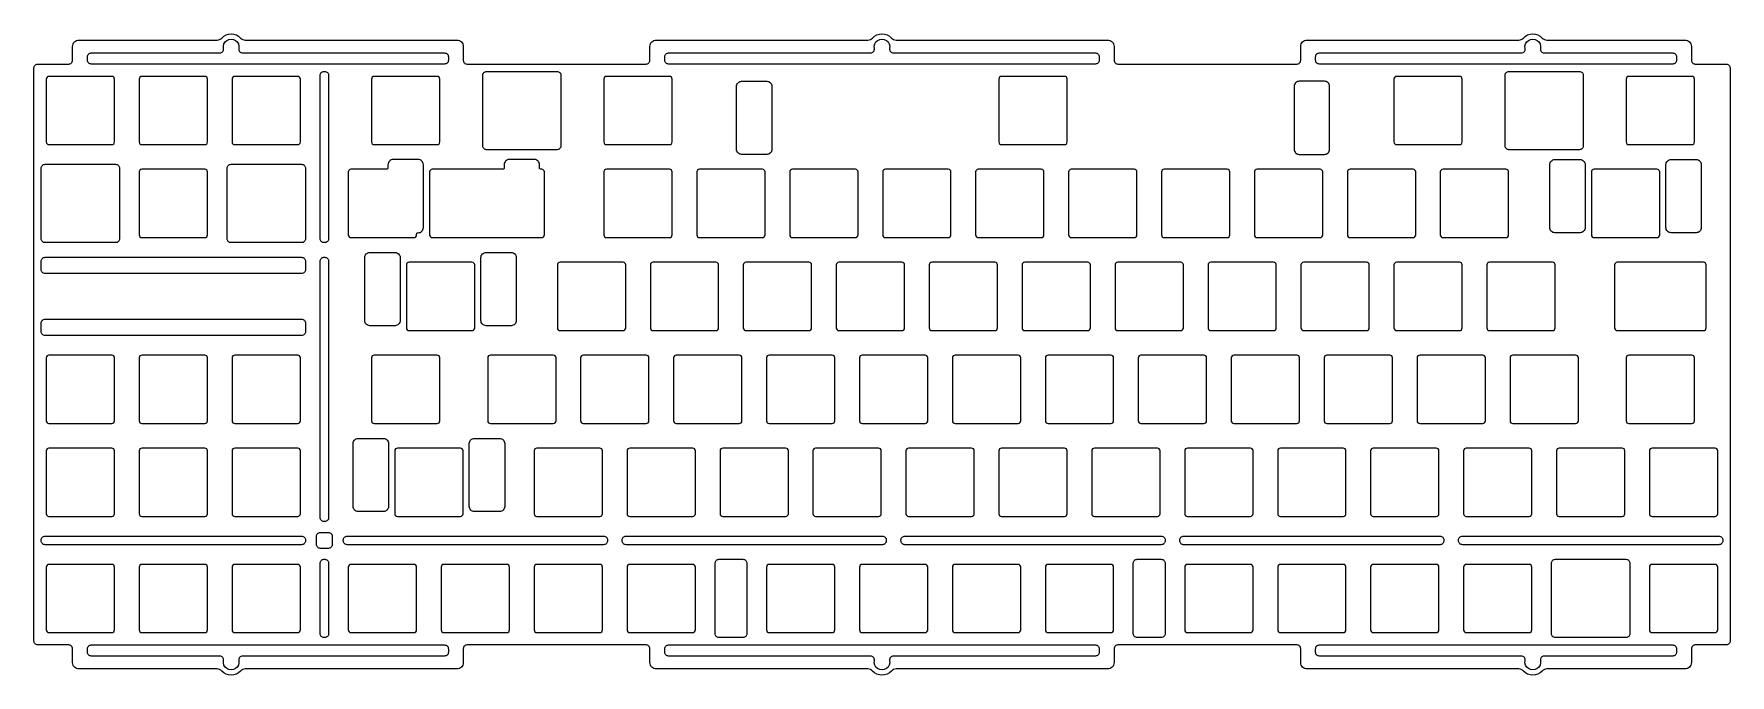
# Model space of a CAD drawing. Header units: millimetres. Extents: x -348 to 0, y -6 to 125.
import ezdxf

# ---------------------------------------------------------------- set-up
doc = ezdxf.new("R2010")
doc.units = ezdxf.units.MM
doc.layers.get('0').update_dxf_attribs({"linetype": 'CONTINUOUS'})

msp = doc.modelspace()

# ---------------------------------------------------------------- linework, layer by layer
for points in [[(-220.1, 123.99), (-176.71, 123.99, 0.207448), (-175.77, 124.4, -0.433555), (-171.9, 124.4, 0.207448), (-170.95, 123.99), (-127.56, 123.99, -0.414214), (-126.26, 122.69), (-126.26, 119.84, 0.414214), (-125.49, 119.06), (-88.78, 119.06, 0.414214), (-88.01, 119.84), (-88.01, 122.69, -0.414214), (-86.71, 123.99), (-43.32, 123.99, 0.207448), (-42.37, 124.4, -0.433555), (-38.5, 124.4, 0.207448), (-37.55, 123.99), (-9.23, 123.99, -0.414214), (-7.93, 122.69), (-7.93, 119.84, 0.414214), (-7.15, 119.06), (-0.78, 119.06, -0.414214), (0, 118.29), (0, 0.78, -0.414214), (-0.78, 0), (-7.15, 0, 0.414214), (-7.93, -0.78), (-7.93, -3.62, -0.414214), (-9.23, -4.92), (-37.55, -4.92, 0.207448), (-38.5, -5.34, -0.433555), (-42.37, -5.34, 0.207448), (-43.32, -4.92), (-86.71, -4.92, -0.414214), (-88.01, -3.62), (-88.01, -0.78, 0.414214), (-88.78, 0), (-125.49, 0, 0.414214), (-126.26, -0.78), (-126.26, -3.62, -0.414214), (-127.56, -4.92), (-170.95, -4.92, 0.207448), (-171.9, -5.34, -0.433555), (-175.77, -5.34, 0.207448), (-176.71, -4.92), (-220.1, -4.92, -0.414214), (-221.4, -3.62), (-221.4, -0.78, 0.414214), (-222.18, 0), (-258.88, 0, 0.414214), (-259.66, -0.78), (-259.66, -3.62, -0.414214), (-260.96, -4.92), (-304.34, -4.92, 0.207448), (-305.29, -5.34, -0.433555), (-309.16, -5.34, 0.207448), (-310.11, -4.92), (-338.44, -4.92, -0.414214), (-339.74, -3.62), (-339.74, -0.78, 0.414214), (-340.51, 0), (-346.89, 0, -0.414214), (-347.66, 0.78), (-347.66, 118.29, -0.414214), (-346.89, 119.06), (-340.51, 119.06, 0.414214), (-339.74, 119.84), (-339.74, 122.69, -0.414214), (-338.44, 123.99), (-310.11, 123.99, 0.207448), (-309.16, 124.4, -0.433555), (-305.29, 124.4, 0.207448), (-304.34, 123.99), (-260.96, 123.99, -0.414214), (-259.66, 122.69), (-259.66, 119.84, 0.414214), (-258.88, 119.06), (-222.18, 119.06, 0.414214), (-221.4, 119.84), (-221.4, 122.69, -0.414214)], [(-308.79, 122.27, -1.224745), (-305.66, 122.27, 0.474498), (-304.9, 121.34), (-263.49, 121.34, -0.414214), (-262.71, 120.56), (-262.71, 119.84, -0.414214), (-263.49, 119.06), (-335.91, 119.06, -0.414214), (-336.68, 119.84), (-336.68, 120.56, -0.414214), (-335.91, 121.34), (-309.55, 121.34, 0.474498)], [(-175.4, 122.27, -1.224745), (-172.26, 122.27, 0.474498), (-171.5, 121.34), (-130.09, 121.34, -0.414214), (-129.32, 120.56), (-129.32, 119.84, -0.414214), (-130.09, 119.06), (-217.57, 119.06, -0.414214), (-218.35, 119.84), (-218.35, 120.56, -0.414214), (-217.57, 121.34), (-176.16, 121.34, 0.474498)], [(-42.01, 122.27, -1.224745), (-38.87, 122.27, 0.474498), (-38.11, 121.34), (-11.75, 121.34, -0.414214), (-10.98, 120.56), (-10.98, 119.84, -0.414214), (-11.75, 119.06), (-84.18, 119.06, -0.414214), (-84.95, 119.84), (-84.95, 120.56, -0.414214), (-84.18, 121.34), (-42.76, 121.34, 0.474498)], [(-345.14, 115.99), (-345.14, 103.09, 0.414214), (-344.59, 102.54), (-331.69, 102.54, 0.414214), (-331.14, 103.09), (-331.14, 115.99, 0.414214), (-331.69, 116.54), (-344.59, 116.54, 0.414214)], [(-326.09, 115.99), (-326.09, 103.09, 0.414214), (-325.54, 102.54), (-312.64, 102.54, 0.414214), (-312.09, 103.09), (-312.09, 115.99, 0.414214), (-312.64, 116.54), (-325.54, 116.54, 0.414214)], [(-307.04, 115.99), (-307.04, 103.09, 0.414214), (-306.49, 102.54), (-293.59, 102.54, 0.414214), (-293.04, 103.09), (-293.04, 115.99, 0.414214), (-293.59, 116.54), (-306.49, 116.54, 0.414214)], [(-287.25, 83.26, -0.414214), (-288.05, 82.46), (-288.21, 82.46, -0.414214), (-289.01, 83.26), (-289.01, 116.76, -0.414214), (-288.21, 117.56), (-288.05, 117.56, -0.414214), (-287.25, 116.76)], [(-278.46, 115.99), (-278.46, 103.09, 0.414214), (-277.91, 102.54), (-265.01, 102.54, 0.414214), (-264.46, 103.09), (-264.46, 115.99, 0.414214), (-265.01, 116.54), (-277.91, 116.54, 0.414214)], [(-254.88, 101.51, -0.414214), (-255.68, 102.31), (-255.68, 116.76, -0.414214), (-254.88, 117.56), (-240.43, 117.56, -0.414214), (-239.63, 116.76), (-239.63, 102.31, -0.414214), (-240.43, 101.51)], [(-230.84, 115.99), (-230.84, 103.09, 0.414214), (-230.29, 102.54), (-217.39, 102.54, 0.414214), (-216.84, 103.09), (-216.84, 115.99, 0.414214), (-217.39, 116.54), (-230.29, 116.54, 0.414214)], [(-197.45, 115.54, -0.414214), (-196.4, 114.49), (-196.4, 101.59, -0.414214), (-197.45, 100.54), (-202.6, 100.54, -0.414214), (-203.65, 101.59), (-203.65, 114.49, -0.414214), (-202.6, 115.54)], [(-149.88, 115.99), (-149.88, 103.09, 0.414214), (-149.33, 102.54), (-136.43, 102.54, 0.414214), (-135.88, 103.09), (-135.88, 116.01, 0.414214), (-136.4, 116.54), (-149.33, 116.54, 0.414214)], [(-89.35, 114.49), (-89.35, 101.59, 0.414214), (-88.3, 100.54), (-83.15, 100.54, 0.414214), (-82.1, 101.59), (-82.1, 114.49, 0.414214), (-83.15, 115.54), (-88.3, 115.54, 0.414214)], [(-68.91, 115.99), (-68.91, 103.09, 0.414214), (-68.36, 102.54), (-55.46, 102.54, 0.414214), (-54.91, 103.09), (-54.91, 115.99, 0.414214), (-55.46, 116.54), (-68.36, 116.54, 0.414214)], [(-46.13, 116.76, -0.414214), (-45.33, 117.56), (-30.88, 117.56, -0.414214), (-30.08, 116.76), (-30.08, 102.31, -0.414214), (-30.88, 101.51), (-45.33, 101.51, -0.414214), (-46.13, 102.31)], [(-21.29, 115.99), (-21.29, 103.09, 0.414214), (-20.74, 102.54), (-7.84, 102.54, 0.414214), (-7.29, 103.09), (-7.29, 115.99, 0.414214), (-7.84, 116.54), (-20.74, 116.54, 0.414214)], [(-346.16, 97.71, -0.414214), (-345.36, 98.51), (-330.91, 98.51, -0.414214), (-330.11, 97.71), (-330.11, 83.26, -0.414214), (-330.91, 82.46), (-345.36, 82.46, -0.414214), (-346.16, 83.26)], [(-326.09, 96.94), (-326.09, 84.04, 0.414214), (-325.54, 83.49), (-312.64, 83.49, 0.414214), (-312.09, 84.04), (-312.09, 96.94, 0.414214), (-312.64, 97.49), (-325.54, 97.49, 0.414214)], [(-292.01, 83.26, -0.414214), (-292.81, 82.46), (-307.26, 82.46, -0.414214), (-308.06, 83.26), (-308.06, 97.71, -0.414214), (-307.26, 98.51), (-292.81, 98.51, -0.414214), (-292.01, 97.71)], [(-275.09, 97.76, -0.414214), (-275.36, 97.49), (-282.68, 97.49, 0.414214), (-283.23, 96.94), (-283.23, 84.04, 0.414214), (-282.68, 83.49), (-269.78, 83.49, 0.414214), (-269.23, 84.04), (-269.23, 84.21, -0.414214), (-268.95, 84.49), (-268.89, 84.49, 0.414214), (-267.84, 85.54), (-267.84, 98.44, 0.414214), (-268.89, 99.49), (-274.04, 99.49, 0.414214), (-275.09, 98.44)], [(-251.28, 97.76, -0.414214), (-251.55, 97.49), (-266.01, 97.49, 0.414214), (-266.56, 96.94), (-266.56, 84.04, 0.414214), (-266.01, 83.49), (-243.58, 83.49, 0.414214), (-243.03, 84.04), (-243.03, 96.94, 0.414214), (-243.58, 97.49), (-243.75, 97.49, -0.414214), (-244.03, 97.76), (-244.03, 98.44, 0.414214), (-245.08, 99.49), (-250.23, 99.49, 0.414214), (-251.28, 98.44)], [(-230.84, 96.94), (-230.84, 84.04, 0.414214), (-230.29, 83.49), (-217.39, 83.49, 0.414214), (-216.84, 84.04), (-216.84, 96.94, 0.414214), (-217.39, 97.49), (-230.29, 97.49, 0.414214)], [(-211.79, 96.94), (-211.79, 84.04, 0.414214), (-211.24, 83.49), (-198.34, 83.49, 0.414214), (-197.79, 84.04), (-197.79, 96.94, 0.414214), (-198.34, 97.49), (-211.24, 97.49, 0.414214)], [(-192.74, 96.94), (-192.74, 84.04, 0.414214), (-192.19, 83.49), (-179.29, 83.49, 0.414214), (-178.74, 84.04), (-178.74, 96.94, 0.414214), (-179.29, 97.49), (-192.19, 97.49, 0.414214)], [(-173.69, 96.94), (-173.69, 84.04, 0.414214), (-173.14, 83.49), (-160.24, 83.49, 0.414214), (-159.69, 84.04), (-159.69, 96.94, 0.414214), (-160.24, 97.49), (-173.14, 97.49, 0.414214)], [(-154.64, 96.94), (-154.64, 84.04, 0.414214), (-154.09, 83.49), (-141.19, 83.49, 0.414214), (-140.64, 84.04), (-140.64, 96.94, 0.414214), (-141.19, 97.49), (-154.09, 97.49, 0.414214)], [(-135.59, 96.94), (-135.59, 84.04, 0.414214), (-135.04, 83.49), (-122.14, 83.49, 0.414214), (-121.59, 84.04), (-121.59, 96.94, 0.414214), (-122.14, 97.49), (-135.04, 97.49, 0.414214)], [(-116.54, 96.94), (-116.54, 84.04, 0.414214), (-115.99, 83.49), (-103.09, 83.49, 0.414214), (-102.54, 84.04), (-102.54, 96.94, 0.414214), (-103.09, 97.49), (-115.99, 97.49, 0.414214)], [(-97.49, 96.94), (-97.49, 84.04, 0.414214), (-96.94, 83.49), (-84.04, 83.49, 0.414214), (-83.49, 84.04), (-83.49, 96.94, 0.414214), (-84.04, 97.49), (-96.94, 97.49, 0.414214)], [(-78.44, 96.94), (-78.44, 84.04, 0.414214), (-77.89, 83.49), (-64.99, 83.49, 0.414214), (-64.44, 84.04), (-64.44, 96.94, 0.414214), (-64.99, 97.49), (-77.89, 97.49, 0.414214)], [(-59.39, 96.94), (-59.39, 84.04, 0.414214), (-58.84, 83.49), (-45.94, 83.49, 0.414214), (-45.39, 84.04), (-45.39, 96.94, 0.414214), (-45.94, 97.49), (-58.84, 97.49, 0.414214)], [(-30.76, 99.49, -0.414214), (-29.71, 98.44), (-29.71, 85.54, -0.414214), (-30.76, 84.49), (-35.91, 84.49, -0.414214), (-36.96, 85.54), (-36.96, 98.44, -0.414214), (-35.91, 99.49)], [(-14.43, 84.04), (-14.43, 96.94, 0.414214), (-14.98, 97.49), (-27.88, 97.49, 0.414214), (-28.43, 96.94), (-28.43, 84.04, 0.414214), (-27.88, 83.49), (-14.98, 83.49, 0.414214)], [(-12.1, 84.49, -0.414214), (-13.15, 85.54), (-13.15, 98.44, -0.414214), (-12.1, 99.49), (-6.95, 99.49, -0.414214), (-5.9, 98.44), (-5.9, 85.54, -0.414214), (-6.95, 84.49)], [(-273.65, 80.44, -0.414214), (-272.6, 79.39), (-272.6, 66.49, -0.414214), (-273.65, 65.44), (-278.8, 65.44, -0.414214), (-279.85, 66.49), (-279.85, 79.39, -0.414214), (-278.8, 80.44)], [(-254.99, 65.44, -0.414214), (-256.04, 66.49), (-256.04, 79.39, -0.414214), (-254.99, 80.44), (-249.84, 80.44, -0.414214), (-248.79, 79.39), (-248.79, 66.49, -0.414214), (-249.84, 65.44)], [(-345.36, 76.11, -0.414214), (-346.16, 76.91), (-346.16, 78.66, -0.414214), (-345.36, 79.46), (-292.81, 79.46, -0.414214), (-292.01, 78.66), (-292.01, 76.91, -0.414214), (-292.81, 76.11)], [(-288.21, 25.31, -0.414214), (-289.01, 26.11), (-289.01, 78.66, -0.414214), (-288.21, 79.46), (-288.05, 79.46, -0.414214), (-287.25, 78.66), (-287.25, 26.11, -0.414214), (-288.05, 25.31)], [(-257.32, 64.99), (-257.32, 77.89, 0.414214), (-257.87, 78.44), (-270.77, 78.44, 0.414214), (-271.32, 77.89), (-271.32, 64.99, 0.414214), (-270.77, 64.44), (-257.87, 64.44, 0.414214)], [(-240.36, 77.89), (-240.36, 64.99, 0.414214), (-239.81, 64.44), (-226.91, 64.44, 0.414214), (-226.36, 64.99), (-226.36, 77.89, 0.414214), (-226.91, 78.44), (-239.81, 78.44, 0.414214)], [(-221.31, 77.89), (-221.31, 64.99, 0.414214), (-220.76, 64.44), (-207.86, 64.44, 0.414214), (-207.31, 64.99), (-207.31, 77.89, 0.414214), (-207.86, 78.44), (-220.76, 78.44, 0.414214)], [(-202.26, 77.89), (-202.26, 64.99, 0.414214), (-201.71, 64.44), (-188.81, 64.44, 0.414214), (-188.26, 64.99), (-188.26, 77.89, 0.414214), (-188.81, 78.44), (-201.71, 78.44, 0.414214)], [(-183.21, 77.89), (-183.21, 64.99, 0.414214), (-182.66, 64.44), (-169.76, 64.44, 0.414214), (-169.21, 64.99), (-169.21, 77.89, 0.414214), (-169.76, 78.44), (-182.66, 78.44, 0.414214)], [(-164.16, 77.89), (-164.16, 64.99, 0.414214), (-163.61, 64.44), (-150.71, 64.44, 0.414214), (-150.16, 64.99), (-150.16, 77.89, 0.414214), (-150.71, 78.44), (-163.61, 78.44, 0.414214)], [(-145.11, 77.89), (-145.11, 64.99, 0.414214), (-144.56, 64.44), (-131.66, 64.44, 0.414214), (-131.11, 64.99), (-131.11, 77.89, 0.414214), (-131.66, 78.44), (-144.56, 78.44, 0.414214)], [(-126.06, 77.89), (-126.06, 64.99, 0.414214), (-125.51, 64.44), (-112.61, 64.44, 0.414214), (-112.06, 64.99), (-112.06, 77.89, 0.414214), (-112.61, 78.44), (-125.51, 78.44, 0.414214)], [(-107.01, 77.89), (-107.01, 64.99, 0.414214), (-106.46, 64.44), (-93.56, 64.44, 0.414214), (-93.01, 64.99), (-93.01, 77.89, 0.414214), (-93.56, 78.44), (-106.46, 78.44, 0.414214)], [(-87.96, 77.89), (-87.96, 64.99, 0.414214), (-87.41, 64.44), (-74.51, 64.44, 0.414214), (-73.96, 64.99), (-73.96, 77.89, 0.414214), (-74.51, 78.44), (-87.41, 78.44, 0.414214)], [(-68.91, 77.89), (-68.91, 64.99, 0.414214), (-68.36, 64.44), (-55.46, 64.44, 0.414214), (-54.91, 64.99), (-54.91, 77.89, 0.414214), (-55.46, 78.44), (-68.36, 78.44, 0.414214)], [(-49.86, 77.89), (-49.86, 64.99, 0.414214), (-49.31, 64.44), (-36.41, 64.44, 0.414214), (-35.86, 64.99), (-35.86, 77.89, 0.414214), (-36.41, 78.44), (-49.31, 78.44, 0.414214)], [(-5.46, 78.44), (-23.12, 78.44, 0.414214), (-23.67, 77.89), (-23.67, 64.99, 0.414214), (-23.12, 64.44), (-5.46, 64.44, 0.414214), (-4.91, 64.99), (-4.91, 77.89, 0.414214)], [(-346.16, 65.96, -0.414214), (-345.36, 66.76), (-292.81, 66.76, -0.414214), (-292.01, 65.96), (-292.01, 64.21, -0.414214), (-292.81, 63.41), (-345.36, 63.41, -0.414214), (-346.16, 64.21)], [(-345.14, 58.84), (-345.14, 45.94, 0.414214), (-344.59, 45.39), (-331.69, 45.39, 0.414214), (-331.14, 45.94), (-331.14, 58.84, 0.414214), (-331.69, 59.39), (-344.59, 59.39, 0.414214)], [(-326.09, 58.84), (-326.09, 45.94, 0.414214), (-325.54, 45.39), (-312.64, 45.39, 0.414214), (-312.09, 45.94), (-312.09, 58.84, 0.414214), (-312.64, 59.39), (-325.54, 59.39, 0.414214)], [(-307.04, 58.84), (-307.04, 45.94, 0.414214), (-306.49, 45.39), (-293.59, 45.39, 0.414214), (-293.04, 45.94), (-293.04, 58.84, 0.414214), (-293.59, 59.39), (-306.49, 59.39, 0.414214)], [(-278.46, 58.84), (-278.46, 45.94, 0.414214), (-277.91, 45.39), (-265.01, 45.39, 0.414214), (-264.46, 45.94), (-264.46, 58.84, 0.414214), (-265.01, 59.39), (-277.91, 59.39, 0.414214)], [(-254.65, 58.84), (-254.65, 45.94, 0.414214), (-254.1, 45.39), (-241.2, 45.39, 0.414214), (-240.65, 45.94), (-240.65, 58.84, 0.414214), (-241.2, 59.39), (-254.1, 59.39, 0.414214)], [(-235.6, 58.84), (-235.6, 45.94, 0.414214), (-235.05, 45.39), (-222.15, 45.39, 0.414214), (-221.6, 45.94), (-221.6, 58.84, 0.414214), (-222.15, 59.39), (-235.05, 59.39, 0.414214)], [(-216.55, 58.84), (-216.55, 45.94, 0.414214), (-216, 45.39), (-203.1, 45.39, 0.414214), (-202.55, 45.94), (-202.55, 58.84, 0.414214), (-203.1, 59.39), (-216, 59.39, 0.414214)], [(-197.5, 58.84), (-197.5, 45.94, 0.414214), (-196.95, 45.39), (-184.05, 45.39, 0.414214), (-183.5, 45.94), (-183.5, 58.84, 0.414214), (-184.05, 59.39), (-196.95, 59.39, 0.414214)], [(-178.45, 58.84), (-178.45, 45.94, 0.414214), (-177.9, 45.39), (-165, 45.39, 0.414214), (-164.45, 45.94), (-164.45, 58.84, 0.414214), (-165, 59.39), (-177.9, 59.39, 0.414214)], [(-159.4, 58.84), (-159.4, 45.94, 0.414214), (-158.85, 45.39), (-145.95, 45.39, 0.414214), (-145.4, 45.94), (-145.4, 58.84, 0.414214), (-145.95, 59.39), (-158.85, 59.39, 0.414214)], [(-140.35, 58.84), (-140.35, 45.94, 0.414214), (-139.8, 45.39), (-126.9, 45.39, 0.414214), (-126.35, 45.94), (-126.35, 58.84, 0.414214), (-126.9, 59.39), (-139.8, 59.39, 0.414214)], [(-121.3, 58.84), (-121.3, 45.94, 0.414214), (-120.75, 45.39), (-107.85, 45.39, 0.414214), (-107.3, 45.94), (-107.3, 58.84, 0.414214), (-107.85, 59.39), (-120.75, 59.39, 0.414214)], [(-102.25, 58.84), (-102.25, 45.94, 0.414214), (-101.7, 45.39), (-88.8, 45.39, 0.414214), (-88.25, 45.94), (-88.25, 58.84, 0.414214), (-88.8, 59.39), (-101.7, 59.39, 0.414214)], [(-83.2, 58.84), (-83.2, 45.94, 0.414214), (-82.65, 45.39), (-69.75, 45.39, 0.414214), (-69.2, 45.94), (-69.2, 58.84, 0.414214), (-69.75, 59.39), (-82.65, 59.39, 0.414214)], [(-64.15, 58.84), (-64.15, 45.94, 0.414214), (-63.6, 45.39), (-50.7, 45.39, 0.414214), (-50.15, 45.94), (-50.15, 58.84, 0.414214), (-50.7, 59.39), (-63.6, 59.39, 0.414214)], [(-45.1, 58.84), (-45.1, 45.94, 0.414214), (-44.55, 45.39), (-31.65, 45.39, 0.414214), (-31.1, 45.94), (-31.1, 58.84, 0.414214), (-31.65, 59.39), (-44.55, 59.39, 0.414214)], [(-21.29, 58.84), (-21.29, 45.94, 0.414214), (-20.74, 45.39), (-7.84, 45.39, 0.414214), (-7.29, 45.94), (-7.29, 58.84, 0.414214), (-7.84, 59.39), (-20.74, 59.39, 0.414214)], [(-276.03, 42.34, -0.414214), (-274.98, 41.29), (-274.98, 28.39, -0.414214), (-276.03, 27.34), (-281.18, 27.34, -0.414214), (-282.23, 28.39), (-282.23, 41.29, -0.414214), (-281.18, 42.34)], [(-257.37, 27.34, -0.414214), (-258.42, 28.39), (-258.42, 41.29, -0.414214), (-257.37, 42.34), (-252.22, 42.34, -0.414214), (-251.17, 41.29), (-251.17, 28.39, -0.414214), (-252.22, 27.34)], [(-345.14, 39.79), (-345.14, 26.89, 0.414214), (-344.59, 26.34), (-331.69, 26.34, 0.414214), (-331.14, 26.89), (-331.14, 39.79, 0.414214), (-331.69, 40.34), (-344.59, 40.34, 0.414214)], [(-326.09, 39.79), (-326.09, 26.89, 0.414214), (-325.54, 26.34), (-312.64, 26.34, 0.414214), (-312.09, 26.89), (-312.09, 39.79, 0.414214), (-312.64, 40.34), (-325.54, 40.34, 0.414214)], [(-307.04, 39.79), (-307.04, 26.89, 0.414214), (-306.49, 26.34), (-293.59, 26.34, 0.414214), (-293.04, 26.89), (-293.04, 39.79, 0.414214), (-293.59, 40.34), (-306.49, 40.34, 0.414214)], [(-259.7, 26.89), (-259.7, 39.79, 0.414214), (-260.25, 40.34), (-273.15, 40.34, 0.414214), (-273.7, 39.79), (-273.7, 26.89, 0.414214), (-273.15, 26.34), (-260.25, 26.34, 0.414214)], [(-245.13, 39.79), (-245.13, 26.89, 0.414214), (-244.58, 26.34), (-231.68, 26.34, 0.414214), (-231.13, 26.89), (-231.13, 39.79, 0.414214), (-231.68, 40.34), (-244.58, 40.34, 0.414214)], [(-226.08, 39.79), (-226.08, 26.89, 0.414214), (-225.53, 26.34), (-212.63, 26.34, 0.414214), (-212.08, 26.89), (-212.08, 39.79, 0.414214), (-212.63, 40.34), (-225.53, 40.34, 0.414214)], [(-207.03, 39.79), (-207.03, 26.89, 0.414214), (-206.48, 26.34), (-193.58, 26.34, 0.414214), (-193.03, 26.89), (-193.03, 39.79, 0.414214), (-193.58, 40.34), (-206.48, 40.34, 0.414214)], [(-187.98, 39.79), (-187.98, 26.89, 0.414214), (-187.43, 26.34), (-174.53, 26.34, 0.414214), (-173.98, 26.89), (-173.98, 39.79, 0.414214), (-174.53, 40.34), (-187.43, 40.34, 0.414214)], [(-168.93, 39.79), (-168.93, 26.89, 0.414214), (-168.38, 26.34), (-155.48, 26.34, 0.414214), (-154.93, 26.89), (-154.93, 39.79, 0.414214), (-155.48, 40.34), (-168.38, 40.34, 0.414214)], [(-149.88, 39.79), (-149.88, 26.89, 0.414214), (-149.33, 26.34), (-136.43, 26.34, 0.414214), (-135.88, 26.89), (-135.88, 39.79, 0.414214), (-136.43, 40.34), (-149.33, 40.34, 0.414214)], [(-130.83, 39.79), (-130.83, 26.89, 0.414214), (-130.28, 26.34), (-117.38, 26.34, 0.414214), (-116.83, 26.89), (-116.83, 39.79, 0.414214), (-117.38, 40.34), (-130.28, 40.34, 0.414214)], [(-111.78, 39.79), (-111.78, 26.89, 0.414214), (-111.23, 26.34), (-98.33, 26.34, 0.414214), (-97.78, 26.89), (-97.78, 39.79, 0.414214), (-98.33, 40.34), (-111.23, 40.34, 0.414214)], [(-92.73, 39.79), (-92.73, 26.89, 0.414214), (-92.18, 26.34), (-79.28, 26.34, 0.414214), (-78.73, 26.89), (-78.73, 39.79, 0.414214), (-79.28, 40.34), (-92.18, 40.34, 0.414214)], [(-73.68, 39.79), (-73.68, 26.89, 0.414214), (-73.13, 26.34), (-60.23, 26.34, 0.414214), (-59.68, 26.89), (-59.68, 39.79, 0.414214), (-60.23, 40.34), (-73.13, 40.34, 0.414214)], [(-54.63, 39.79), (-54.63, 26.89, 0.414214), (-54.08, 26.34), (-41.18, 26.34, 0.414214), (-40.63, 26.89), (-40.63, 39.79, 0.414214), (-41.18, 40.34), (-54.08, 40.34, 0.414214)], [(-35.58, 39.79), (-35.58, 26.89, 0.414214), (-35.03, 26.34), (-22.13, 26.34, 0.414214), (-21.58, 26.89), (-21.58, 39.79, 0.414214), (-22.13, 40.34), (-35.03, 40.34, 0.414214)], [(-16.53, 39.79), (-16.53, 26.89, 0.414214), (-15.98, 26.34), (-3.08, 26.34, 0.414214), (-2.53, 26.89), (-2.53, 39.79, 0.414214), (-3.08, 40.34), (-15.98, 40.34, 0.414214)], [(-292.01, 21.35, -0.414214), (-292.81, 20.55), (-345.36, 20.55, -0.414214), (-346.16, 21.35), (-346.16, 21.51, -0.414214), (-345.36, 22.31), (-292.81, 22.31, -0.414214), (-292.01, 21.51)], [(-288.96, 19.8, -0.414214), (-289.76, 20.6), (-289.76, 22.26, -0.414214), (-288.96, 23.06), (-287.3, 23.06, -0.414214), (-286.5, 22.26), (-286.5, 20.6, -0.414214), (-287.3, 19.8)], [(-284.25, 21.51, -0.414214), (-283.45, 22.31), (-230.9, 22.31, -0.414214), (-230.1, 21.51), (-230.1, 21.35, -0.414214), (-230.9, 20.55), (-283.45, 20.55, -0.414214), (-284.25, 21.35)], [(-227.1, 21.51, -0.414214), (-226.3, 22.31), (-173.75, 22.31, -0.414214), (-172.95, 21.51), (-172.95, 21.35, -0.414214), (-173.75, 20.55), (-226.3, 20.55, -0.414214), (-227.1, 21.35)], [(-169.95, 21.51, -0.414214), (-169.15, 22.31), (-116.6, 22.31, -0.414214), (-115.8, 21.51), (-115.8, 21.35, -0.414214), (-116.6, 20.55), (-169.15, 20.55, -0.414214), (-169.95, 21.35)], [(-58.65, 21.35, -0.414214), (-59.45, 20.55), (-112, 20.55, -0.414214), (-112.8, 21.35), (-112.8, 21.51, -0.414214), (-112, 22.31), (-59.45, 22.31, -0.414214), (-58.65, 21.51)], [(-2.3, 22.31, -0.414214), (-1.5, 21.51), (-1.5, 21.35, -0.414214), (-2.3, 20.55), (-54.85, 20.55, -0.414214), (-55.65, 21.35), (-55.65, 21.51, -0.414214), (-54.85, 22.31)], [(-287.25, 2.3, -0.414214), (-288.05, 1.5), (-288.21, 1.5, -0.414214), (-289.01, 2.3), (-289.01, 16.75, -0.414214), (-288.21, 17.55), (-288.05, 17.55, -0.414214), (-287.25, 16.75)], [(-201.53, 2.3, -0.414214), (-202.33, 1.5), (-207.25, 1.5, -0.414214), (-208.05, 2.3), (-208.05, 16.75, -0.414214), (-207.25, 17.55), (-202.33, 17.55, -0.414214), (-201.53, 16.75)], [(-116.6, 17.55, -0.414214), (-115.8, 16.75), (-115.8, 2.3, -0.414214), (-116.6, 1.5), (-121.53, 1.5, -0.414214), (-122.33, 2.3), (-122.33, 16.75, -0.414214), (-121.53, 17.55)], [(-21.35, 17.55, -0.414214), (-20.55, 16.75), (-20.55, 2.3, -0.414214), (-21.35, 1.5), (-35.8, 1.5, -0.414214), (-36.6, 2.3), (-36.6, 16.75, -0.414214), (-35.8, 17.55)], [(-345.14, 15.97), (-345.14, 3.07, 0.414214), (-344.59, 2.52), (-331.69, 2.52, 0.414214), (-331.14, 3.07), (-331.14, 15.97, 0.414214), (-331.69, 16.52), (-344.59, 16.52, 0.414214)], [(-326.09, 15.97), (-326.09, 3.07, 0.414214), (-325.54, 2.52), (-312.64, 2.52, 0.414214), (-312.09, 3.07), (-312.09, 15.97, 0.414214), (-312.64, 16.52), (-325.54, 16.52, 0.414214)], [(-307.04, 15.97), (-307.04, 3.07, 0.414214), (-306.49, 2.52), (-293.59, 2.52, 0.414214), (-293.04, 3.07), (-293.04, 15.97, 0.414214), (-293.59, 16.52), (-306.49, 16.52, 0.414214)], [(-283.23, 15.97), (-283.23, 3.07, 0.414214), (-282.68, 2.52), (-269.78, 2.52, 0.414214), (-269.23, 3.07), (-269.23, 15.97, 0.414214), (-269.78, 16.52), (-282.68, 16.52, 0.414214)], [(-264.18, 15.97), (-264.18, 3.07, 0.414214), (-263.63, 2.52), (-250.73, 2.52, 0.414214), (-250.18, 3.07), (-250.18, 15.97, 0.414214), (-250.73, 16.52), (-263.63, 16.52, 0.414214)], [(-245.13, 15.97), (-245.13, 3.07, 0.414214), (-244.58, 2.52), (-231.68, 2.52, 0.414214), (-231.13, 3.07), (-231.13, 15.97, 0.414214), (-231.68, 16.52), (-244.58, 16.52, 0.414214)], [(-226.08, 15.97), (-226.08, 3.07, 0.414214), (-225.53, 2.52), (-212.63, 2.52, 0.414214), (-212.08, 3.07), (-212.08, 15.97, 0.414214), (-212.63, 16.52), (-225.53, 16.52, 0.414214)], [(-197.5, 15.97), (-197.5, 3.07, 0.414214), (-196.95, 2.52), (-184.05, 2.52, 0.414214), (-183.5, 3.07), (-183.5, 15.97, 0.414214), (-184.05, 16.52), (-196.95, 16.52, 0.414214)], [(-178.45, 15.97), (-178.45, 3.07, 0.414214), (-177.9, 2.52), (-165, 2.52, 0.414214), (-164.45, 3.07), (-164.45, 15.97, 0.414214), (-165, 16.52), (-177.9, 16.52, 0.414214)], [(-159.4, 15.97), (-159.4, 3.07, 0.414214), (-158.85, 2.52), (-145.95, 2.52, 0.414214), (-145.4, 3.07), (-145.4, 15.97, 0.414214), (-145.95, 16.52), (-158.85, 16.52, 0.414214)], [(-140.35, 15.97), (-140.35, 3.07, 0.414214), (-139.8, 2.52), (-126.9, 2.52, 0.414214), (-126.35, 3.07), (-126.35, 15.97, 0.414214), (-126.9, 16.52), (-139.8, 16.52, 0.414214)], [(-111.78, 15.97), (-111.78, 3.07, 0.414214), (-111.23, 2.52), (-98.33, 2.52, 0.414214), (-97.78, 3.07), (-97.78, 15.97, 0.414214), (-98.33, 16.52), (-111.23, 16.52, 0.414214)], [(-92.73, 15.97), (-92.73, 3.07, 0.414214), (-92.18, 2.52), (-79.28, 2.52, 0.414214), (-78.73, 3.07), (-78.73, 15.97, 0.414214), (-79.28, 16.52), (-92.18, 16.52, 0.414214)], [(-73.68, 15.97), (-73.68, 3.07, 0.414214), (-73.13, 2.52), (-60.23, 2.52, 0.414214), (-59.68, 3.07), (-59.68, 15.97, 0.414214), (-60.23, 16.52), (-73.13, 16.52, 0.414214)], [(-54.63, 15.97), (-54.63, 3.07, 0.414214), (-54.08, 2.52), (-41.18, 2.52, 0.414214), (-40.63, 3.07), (-40.63, 15.97, 0.414214), (-41.18, 16.52), (-54.08, 16.52, 0.414214)], [(-16.53, 15.97), (-16.53, 3.07, 0.414214), (-15.98, 2.52), (-3.08, 2.52, 0.414214), (-2.53, 3.07), (-2.53, 15.97, 0.414214), (-3.08, 16.52), (-15.98, 16.52, 0.414214)], [(-305.66, -3.2, -1.224745), (-308.79, -3.2, 0.474498), (-309.55, -2.27), (-335.91, -2.27, -0.414214), (-336.68, -1.5), (-336.68, -0.78, -0.414214), (-335.91, 0), (-263.49, 0, -0.414214), (-262.71, -0.78), (-262.71, -1.5, -0.414214), (-263.49, -2.27), (-304.9, -2.27, 0.474498)], [(-172.26, -3.2, -1.224745), (-175.4, -3.2, 0.474498), (-176.16, -2.27), (-217.57, -2.27, -0.414214), (-218.35, -1.5), (-218.35, -0.78, -0.414214), (-217.57, 0), (-130.09, 0, -0.414214), (-129.32, -0.78), (-129.32, -1.5, -0.414214), (-130.09, -2.27), (-171.5, -2.27, 0.474498)], [(-38.87, -3.2, -1.224745), (-42.01, -3.2, 0.474498), (-42.76, -2.27), (-84.18, -2.27, -0.414214), (-84.95, -1.5), (-84.95, -0.78, -0.414214), (-84.18, 0), (-11.75, 0, -0.414214), (-10.98, -0.78), (-10.98, -1.5, -0.414214), (-11.75, -2.27), (-38.11, -2.27, 0.474498)]]:
    msp.add_lwpolyline(points, format="xyb", close=True)

doc.saveas('drawing.dxf')
